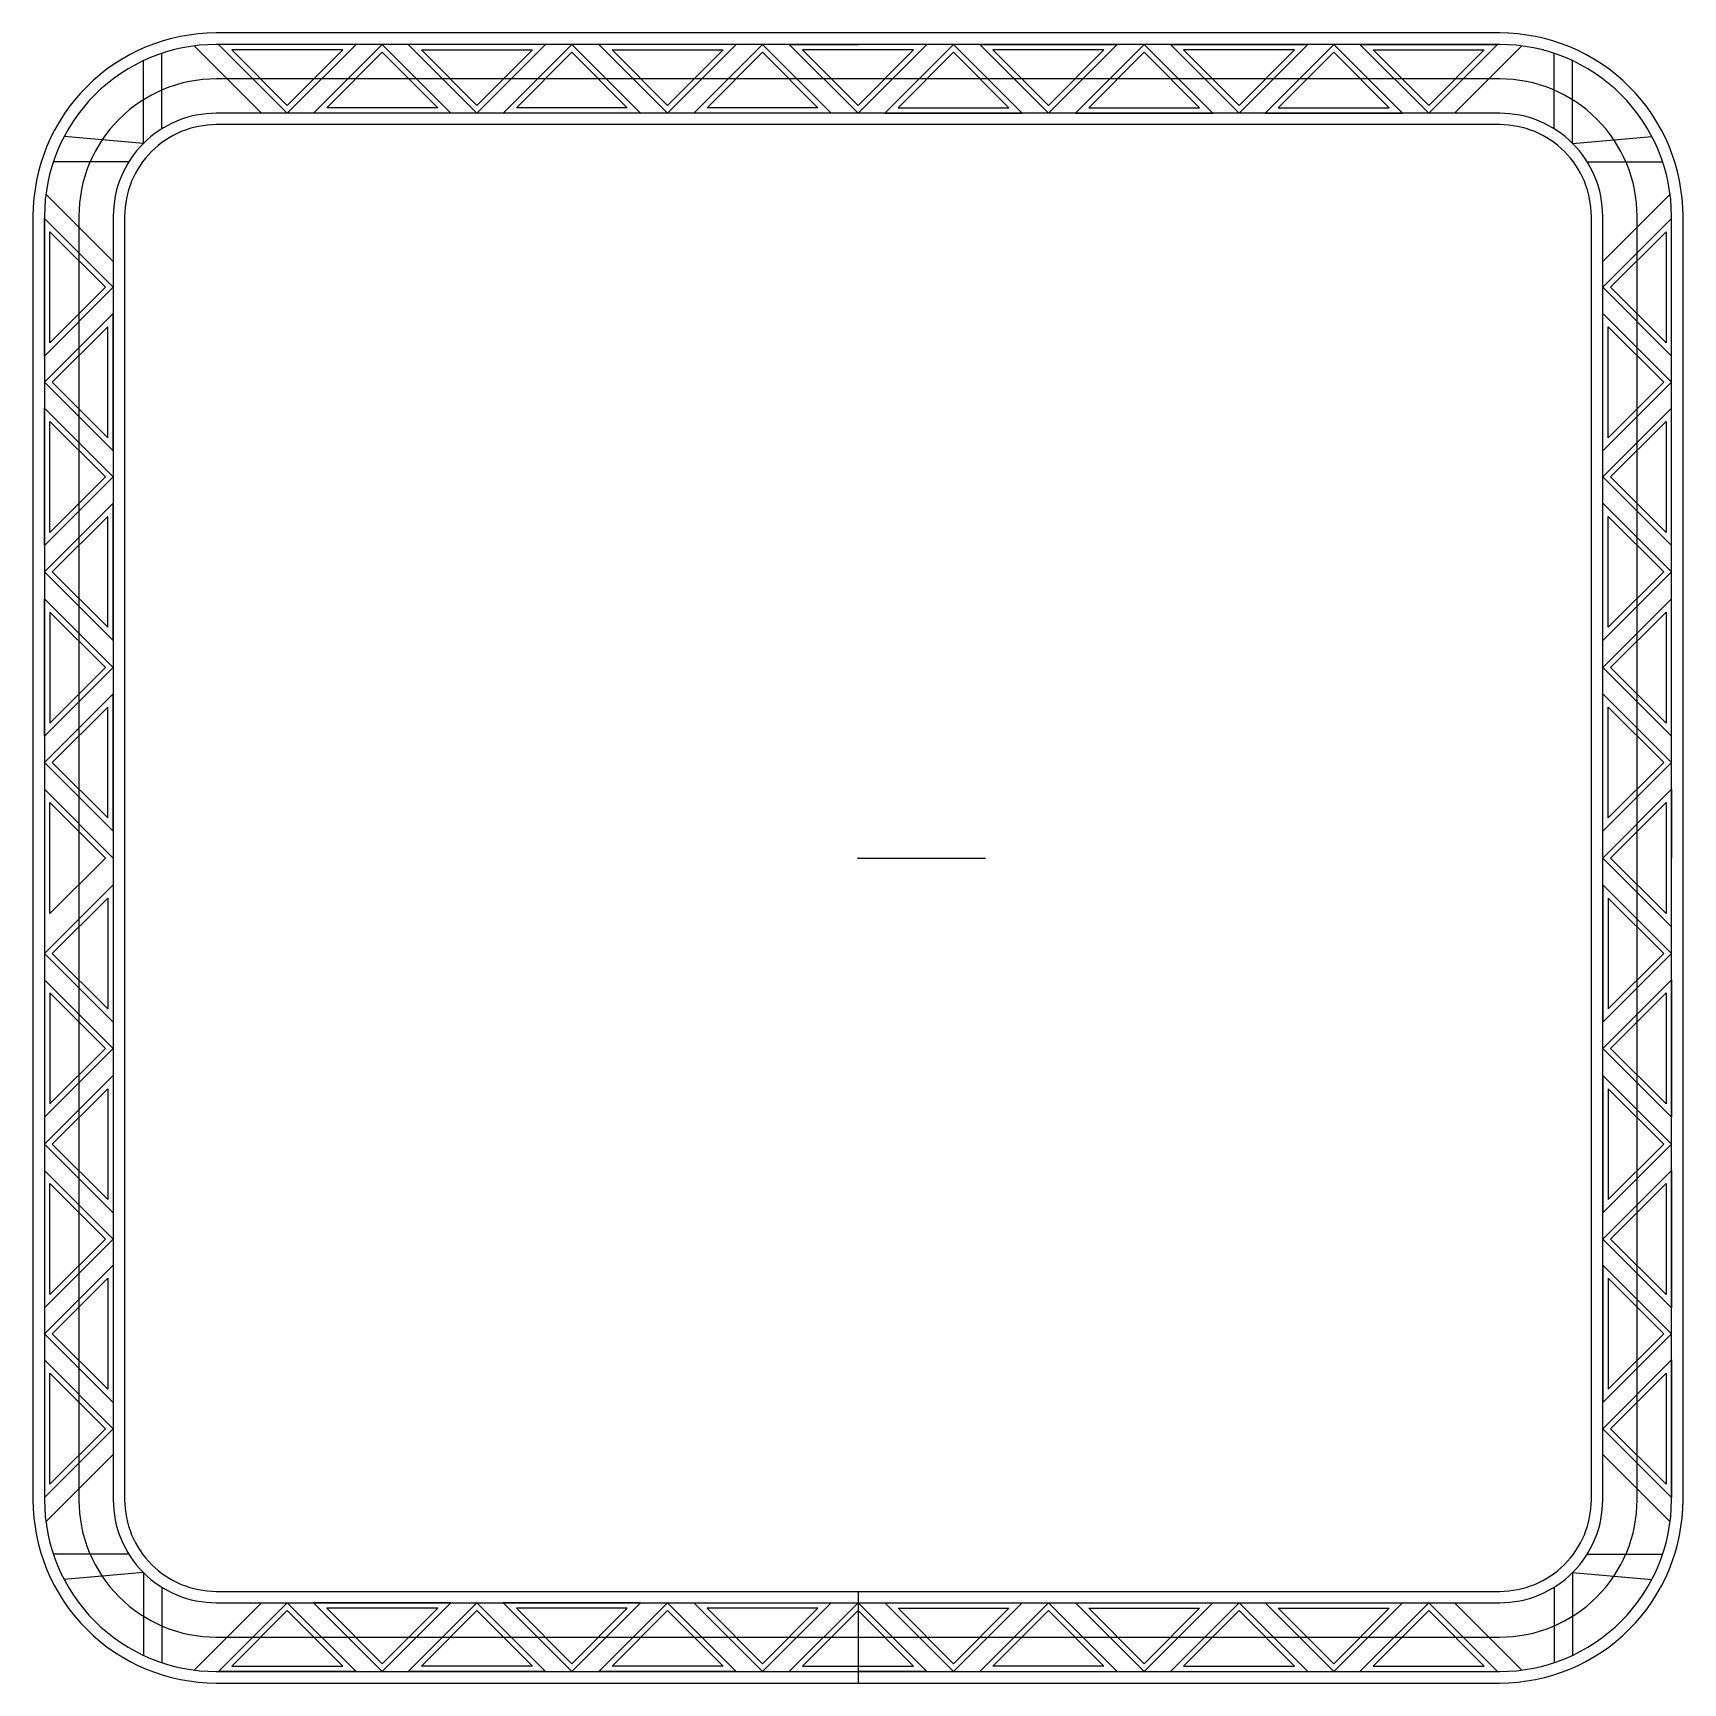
# Model space of a CAD drawing. Header units: millimetres. Extents: x -45 to 45, y -45 to 45.
import ezdxf

# ---------------------------------------------------------------- set-up
doc = ezdxf.new("R2010")
doc.units = ezdxf.units.MM
doc.linetypes.add('DASHED', pattern=[0.75, 0.5, -0.25])
doc.layers.get('0').update_dxf_attribs({"linetype": 'CONTINUOUS'})

msp = doc.modelspace()

# ---------------------------------------------------------------- linework, layer by layer
for p, q in [((-32.545, 40.625), (-36.216, 44.296)), ((-27.381, 44.375), (-34.881, 44.375)), ((-31.131, 40.625), (-34.881, 44.375)), ((-31.131, 40.625), (-27.381, 44.375)), ((-20.788, 40.625), (-24.538, 44.375)), ((-17.038, 44.375), (-24.538, 44.375)), ((-20.788, 40.625), (-17.038, 44.375)), ((-10.388, 40.625), (-14.138, 44.375)), ((-6.638, 44.375), (-14.138, 44.375)), ((-10.388, 40.625), (-6.638, 44.375)), ((-3.75, 44.375), (0, 44.375)), ((0, 40.625), (-3.75, 44.375)), ((3.75, 44.375), (0, 44.375)), ((0, 40.625), (3.75, 44.375)), ((6.638, 44.375), (14.138, 44.375)), ((10.388, 40.625), (6.638, 44.375)), ((10.388, 40.625), (14.138, 44.375)), ((17.038, 44.375), (24.538, 44.375)), ((20.788, 40.625), (17.038, 44.375)), ((20.788, 40.625), (24.538, 44.375)), ((27.381, 44.375), (34.881, 44.375)), ((31.131, 40.625), (27.381, 44.375)), ((31.131, 40.625), (34.881, 44.375)), ((32.545, 40.625), (36.216, 44.296)), ((-38.977, 38.977), (-38.977, 43.489)), ((-37.977, 39.772), (-37.977, 43.89)), ((37.977, 39.772), (37.977, 43.89)), ((38.977, 38.977), (38.977, 43.489)), ((-38.977, 38.977), (-43.302, 39.356)), ((38.977, 38.977), (43.302, 39.356)), ((-39.772, 37.977), (-43.89, 37.977)), ((39.772, 37.977), (43.89, 37.977)), ((-40.625, 32.545), (-44.296, 36.216)), ((40.625, 32.545), (44.296, 36.216)), ((-44.375, 27.381), (-44.375, 34.881)), ((-40.625, 31.131), (-44.375, 34.881)), ((40.625, 31.131), (44.375, 34.881)), ((44.375, 27.381), (44.375, 34.881)), ((-40.625, 31.131), (-44.375, 27.381)), ((40.625, 31.131), (44.375, 27.381)), ((-44.375, 17.038), (-44.375, 24.538)), ((-40.625, 20.788), (-44.375, 24.538)), ((40.625, 20.788), (44.375, 24.538)), ((44.375, 17.038), (44.375, 24.538)), ((-40.625, 20.788), (-44.375, 17.038)), ((40.625, 20.788), (44.375, 17.038)), ((-40.625, 10.388), (-44.375, 14.138)), ((-44.375, 6.638), (-44.375, 14.138)), ((40.625, 10.388), (44.375, 14.138)), ((44.375, 6.638), (44.375, 14.138)), ((-40.625, 10.388), (-44.375, 6.638)), ((40.625, 10.388), (44.375, 6.638)), ((-44.375, 3.75), (-44.375, 0)), ((-40.625, 0), (-44.375, 3.75)), ((40.625, 0), (44.375, 3.75)), ((44.375, 3.75), (44.375, 0)), ((0, 0), (6.961, 0)), ((40.625, 0), (44.375, -3.75)), ((44.375, -3.75), (44.375, 0)), ((-40.625, -10.388), (-44.375, -6.638)), ((-44.375, -6.638), (-44.375, -14.138)), ((40.625, -10.388), (44.375, -6.638)), ((44.375, -6.638), (44.375, -14.138)), ((-40.625, -10.388), (-44.375, -14.138)), ((40.625, -10.388), (44.375, -14.138)), ((-44.375, -17.038), (-44.375, -24.538)), ((-40.625, -20.788), (-44.375, -17.038)), ((40.625, -20.788), (44.375, -17.038)), ((44.375, -17.038), (44.375, -24.538)), ((-40.625, -20.788), (-44.375, -24.538)), ((40.625, -20.788), (44.375, -24.538)), ((-44.375, -27.381), (-44.375, -34.881)), ((-40.625, -31.131), (-44.375, -27.381)), ((40.625, -31.131), (44.375, -27.381)), ((44.375, -27.381), (44.375, -34.881)), ((-40.625, -31.131), (-44.375, -34.881)), ((40.625, -31.131), (44.375, -34.881)), ((-40.625, -32.545), (-44.296, -36.216)), ((40.625, -32.545), (44.296, -36.216)), ((-39.772, -37.977), (-43.89, -37.977)), ((39.772, -37.977), (43.89, -37.977)), ((-38.977, -38.977), (-43.302, -39.356)), ((-38.977, -38.977), (-38.977, -43.489)), ((38.977, -38.977), (38.977, -43.489)), ((38.977, -38.977), (43.302, -39.356)), ((-37.977, -39.772), (-37.977, -43.89)), ((0, -40), (0, -45)), ((37.977, -39.772), (37.977, -43.89)), ((-32.545, -40.625), (-36.216, -44.296)), ((-31.131, -40.625), (-34.881, -44.375)), ((-31.131, -40.625), (-27.381, -44.375)), ((-20.788, -40.625), (-24.538, -44.375)), ((-20.788, -40.625), (-17.038, -44.375)), ((-10.388, -40.625), (-14.138, -44.375)), ((-10.388, -40.625), (-6.638, -44.375)), ((0, -40.625), (-3.75, -44.375)), ((0, -40.625), (3.75, -44.375)), ((10.388, -40.625), (6.638, -44.375)), ((10.388, -40.625), (14.138, -44.375)), ((20.788, -40.625), (17.038, -44.375)), ((20.788, -40.625), (24.538, -44.375)), ((31.131, -40.625), (27.381, -44.375)), ((31.131, -40.625), (34.881, -44.375)), ((32.545, -40.625), (36.216, -44.296)), ((-27.381, -44.375), (-34.881, -44.375)), ((-17.038, -44.375), (-24.538, -44.375)), ((-6.638, -44.375), (-14.138, -44.375)), ((-3.75, -44.375), (0, -44.375)), ((3.75, -44.375), (0, -44.375)), ((6.638, -44.375), (14.138, -44.375)), ((17.038, -44.375), (24.538, -44.375)), ((27.381, -44.375), (34.881, -44.375))]:
    msp.add_line(p, q)
at = {"linetype": 'DASHED'}
for p, q in [((-1.459, -40.625), (4.222, -40.625)), ((0, -40.625), (4.578, -40.625)), ((0, -40.625), (5.303, -40.625)), ((0, -40.625), (5.303, -40.625))]:
    msp.add_line(p, q, dxfattribs=at)
for points in [[(35, 45), (-35, 45, 0.414214), (-45, 35), (-45, -35, 0.414214), (-35, -45), (35, -45, 0.414214), (45, -35), (45, 35, 0.414214)], [(44.375, -35), (44.375, 35, 0.414214), (35, 44.375), (-35, 44.375, 0.414214), (-44.375, 35), (-44.375, -35, 0.414214), (-35, -44.375), (35, -44.375, 0.414214)], [(-35, -42.5), (35, -42.5, 0.414214), (42.5, -35), (42.5, 35, 0.414214), (35, 42.5), (-35, 42.5, 0.414214), (-42.5, 35), (-42.5, -35, 0.414214)], [(35, -40.625, 0.414214), (40.625, -35), (40.625, 35, 0.414214), (35, 40.625), (-35, 40.625, 0.414214), (-40.625, 35), (-40.625, -35, 0.414214), (-35, -40.625)], [(35, 40), (-35, 40, 0.414214), (-40, 35), (-40, -35, 0.414214), (-35, -40), (35, -40, 0.414214), (40, -35), (40, 35, 0.414214)]]:
    msp.add_lwpolyline(points, format="xyb", close=True)
for points in [[(-22.201, 40.625), (-29.701, 40.625), (-25.951, 44.375)], [(-11.859, 40.625), (-19.359, 40.625), (-15.609, 44.375)], [(-1.459, 40.625), (-8.959, 40.625), (-5.209, 44.375)], [(1.459, 40.625), (8.959, 40.625), (5.209, 44.375)], [(11.859, 40.625), (19.359, 40.625), (15.609, 44.375)], [(22.201, 40.625), (29.701, 40.625), (25.951, 44.375)], [(-28.105, 44.075), (-34.156, 44.075), (-31.131, 41.049)], [(-22.926, 40.925), (-28.977, 40.925), (-25.951, 43.951)], [(-20.788, 41.049), (-23.814, 44.075), (-17.762, 44.075)], [(-12.583, 40.925), (-18.635, 40.925), (-15.609, 43.951)], [(-10.388, 41.049), (-13.414, 44.075), (-7.362, 44.075)], [(-2.183, 40.925), (-8.235, 40.925), (-5.209, 43.951)], [(3.026, 44.075), (0, 44.075), (-3.026, 44.075), (0, 41.049)], [(2.183, 40.925), (8.235, 40.925), (5.209, 43.951)], [(10.388, 41.049), (13.414, 44.075), (7.362, 44.075)], [(12.583, 40.925), (18.635, 40.925), (15.609, 43.951)], [(20.788, 41.049), (23.814, 44.075), (17.762, 44.075)], [(22.926, 40.925), (28.977, 40.925), (25.951, 43.951)], [(28.105, 44.075), (34.156, 44.075), (31.131, 41.049)], [(-44.075, 28.105), (-44.075, 34.156), (-41.049, 31.131)], [(41.049, 31.131), (44.075, 34.156), (44.075, 28.105)], [(-40.625, 22.201), (-40.625, 29.701), (-44.375, 25.951)], [(40.625, 22.201), (40.625, 29.701), (44.375, 25.951)], [(-40.925, 22.926), (-40.925, 28.977), (-43.951, 25.951)], [(40.925, 22.926), (40.925, 28.977), (43.951, 25.951)], [(-44.075, 17.762), (-44.075, 23.814), (-41.049, 20.788)], [(41.049, 20.788), (44.075, 23.814), (44.075, 17.762)], [(-40.625, 11.859), (-40.625, 19.359), (-44.375, 15.609)], [(40.625, 11.859), (40.625, 19.359), (44.375, 15.609)], [(-40.925, 12.583), (-40.925, 18.635), (-43.951, 15.609)], [(40.925, 12.583), (40.925, 18.635), (43.951, 15.609)], [(-41.049, 10.388), (-44.075, 13.414), (-44.075, 7.362)], [(41.049, 10.388), (44.075, 13.414), (44.075, 7.362)], [(-40.625, 1.459), (-40.625, 8.959), (-44.375, 5.209)], [(-40.925, 2.183), (-40.925, 8.235), (-43.951, 5.209)], [(40.625, 1.459), (40.625, 8.959), (44.375, 5.209)], [(40.925, 2.183), (40.925, 8.235), (43.951, 5.209)], [(-44.075, -3.026), (-44.075, 0), (-44.075, 3.026), (-41.049, 0)], [(44.075, 3.026), (44.075, 0), (44.075, -3.026), (41.049, 0)], [(-40.625, -1.459), (-40.625, -8.959), (-44.375, -5.209)], [(40.625, -1.459), (40.625, -8.959), (44.375, -5.209)], [(-40.925, -2.183), (-40.925, -8.235), (-43.951, -5.209)], [(40.925, -2.183), (40.925, -8.235), (43.951, -5.209)], [(-44.075, -7.362), (-44.075, -13.414), (-41.049, -10.388)], [(44.075, -7.362), (44.075, -13.414), (41.049, -10.388)], [(-40.625, -11.859), (-40.625, -19.359), (-44.375, -15.609)], [(-40.925, -12.583), (-40.925, -18.635), (-43.951, -15.609)], [(40.625, -11.859), (40.625, -19.359), (44.375, -15.609)], [(40.925, -12.583), (40.925, -18.635), (43.951, -15.609)], [(-41.049, -20.788), (-44.075, -23.814), (-44.075, -17.762)], [(44.075, -17.762), (44.075, -23.814), (41.049, -20.788)], [(-40.625, -22.201), (-40.625, -29.701), (-44.375, -25.951)], [(40.625, -22.201), (40.625, -29.701), (44.375, -25.951)], [(-40.925, -22.926), (-40.925, -28.977), (-43.951, -25.951)], [(40.925, -22.926), (40.925, -28.977), (43.951, -25.951)], [(-41.049, -31.131), (-44.075, -34.156), (-44.075, -28.105)], [(44.075, -28.105), (44.075, -34.156), (41.049, -31.131)], [(-31.131, -41.049), (-34.156, -44.075), (-28.105, -44.075)], [(-22.201, -40.625), (-29.701, -40.625), (-25.951, -44.375)], [(-22.926, -40.925), (-28.977, -40.925), (-25.951, -43.951)], [(-20.788, -41.049), (-17.762, -44.075), (-23.814, -44.075)], [(-11.859, -40.625), (-19.359, -40.625), (-15.609, -44.375)], [(-12.583, -40.925), (-18.635, -40.925), (-15.609, -43.951)], [(-10.388, -41.049), (-7.362, -44.075), (-13.414, -44.075)], [(-1.459, -40.625), (-5.209, -44.375), (-8.959, -40.625)], [(-2.183, -40.925), (-8.235, -40.925), (-5.209, -43.951)], [(0, -41.049), (-3.026, -44.075), (0, -44.075), (3.026, -44.075)], [(1.459, -40.625), (8.959, -40.625), (5.209, -44.375)], [(2.183, -40.925), (8.235, -40.925), (5.209, -43.951)], [(10.388, -41.049), (13.414, -44.075), (7.362, -44.075)], [(11.859, -40.625), (19.359, -40.625), (15.609, -44.375)], [(12.583, -40.925), (18.635, -40.925), (15.609, -43.951)], [(17.762, -44.075), (23.814, -44.075), (20.788, -41.049)], [(22.201, -40.625), (29.701, -40.625), (25.951, -44.375)], [(22.926, -40.925), (28.977, -40.925), (25.951, -43.951)], [(28.105, -44.075), (34.156, -44.075), (31.131, -41.049)]]:
    msp.add_lwpolyline(points, close=True)
msp.add_point((0, 0))
msp.add_point((0, 0))

doc.saveas('drawing.dxf')
